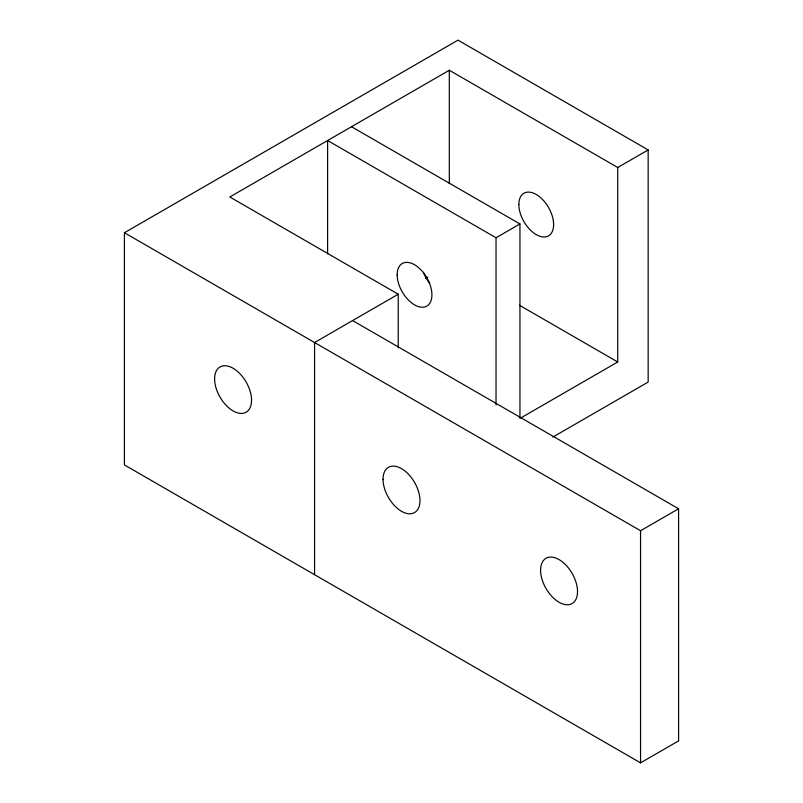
<?xml version="1.0" encoding="UTF-8"?>
<svg xmlns="http://www.w3.org/2000/svg" width="803" height="803" viewBox="0 0 803 803"><rect width="100%" height="100%" fill="white"/><g stroke="black" fill="none" stroke-linecap="round" stroke-linejoin="round"><path stroke-width="1.2" d="M352.607 320.568L678.585 508.771L678.585 740.898L640.553 762.85L124.415 464.937L124.415 232.74L458.001 40.15L648.162 149.93L648.162 382.057L552.886 437.063M648.162 149.93L617.728 167.496L449.309 70.262L229.819 196.986L398.238 294.219L398.238 347.829M398.238 294.219L314.575 342.53L314.575 574.647M425.67 278.39L427.818 277.145M327.614 253.969L327.614 140.525L496.033 237.758L519.942 223.957L519.942 418.443M521.017 417.821L617.728 361.982L617.728 167.496M124.415 232.74L640.553 530.733L678.585 508.771M351.513 126.723L519.942 223.957M519.491 305.26L617.728 361.982M640.553 530.733L640.553 762.85M496.033 237.758L496.033 404.812M449.309 70.262L449.309 183.706M429.756 283.379A24.592 14.193 60 0 1 423.392 272.358M214.602 378.916A26.128 15.086 60 0 0 242.315 413.384A26.128 15.086 60 0 0 242.315 376.436A26.128 15.086 60 0 0 214.602 378.916M397.154 274.777A24.592 14.193 60 0 0 423.231 307.218A24.592 14.193 60 0 0 423.231 272.448A24.592 14.193 60 0 0 397.154 274.777M518.848 204.514A24.592 14.193 60 0 0 544.926 236.955A24.592 14.193 60 0 0 544.926 202.185A24.592 14.193 60 0 0 518.848 204.514M540.58 570.25A26.128 15.086 60 0 0 568.293 604.719A26.128 15.086 60 0 0 568.293 567.781A26.128 15.086 60 0 0 540.58 570.25M383.031 479.291A26.128 15.086 60 0 0 410.734 513.759A26.128 15.086 60 0 0 410.734 476.811A26.128 15.086 60 0 0 383.031 479.291"/></g></svg>
